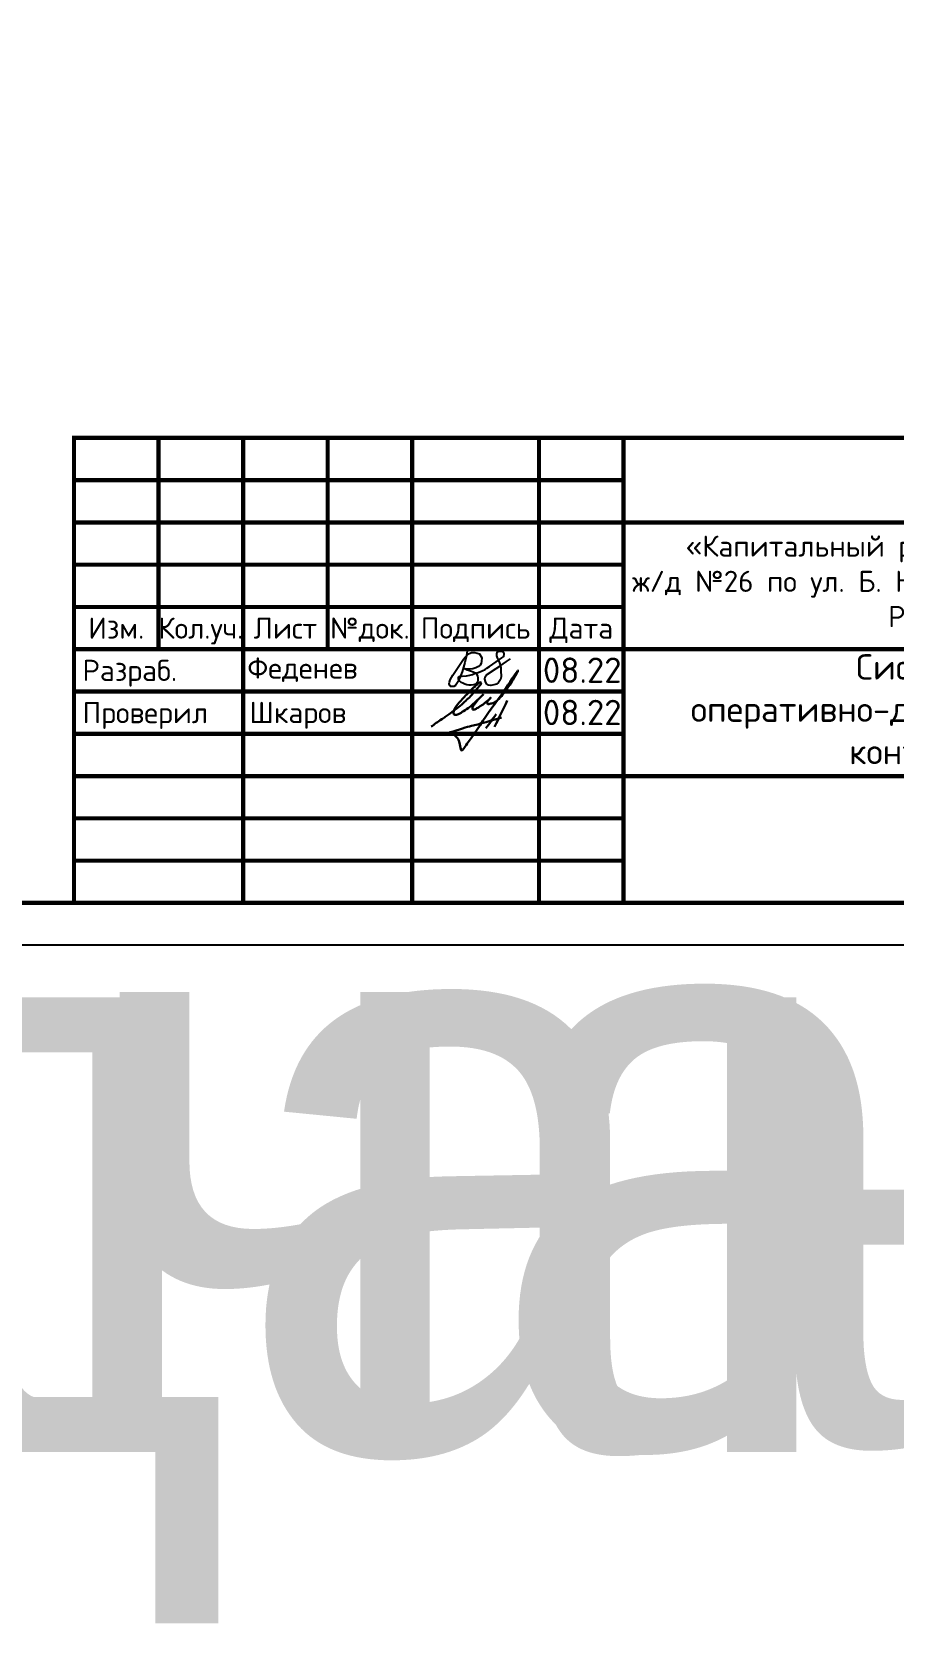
# Model space of a CAD drawing. Header units: millimetres. Extents: x -112426 to 8831, y 1218 to 38707.
# Drawn here: x 2837.6 to 2939.5, y 2192.2 to 2381.2 of the extents above; entities that cross this region are included whole.
import ezdxf
from ezdxf.enums import TextEntityAlignment as Align

# ---------------------------------------------------------------- set-up
doc = ezdxf.new("R2018")
doc.units = ezdxf.units.MM
doc.layers.add('Размерный', color=4, linetype='Continuous', lineweight=30)
doc.layers.add('Размеры на чертеже', color=250, linetype='Continuous', lineweight=25)
doc.layers.add('рамка', color=7, linetype='Continuous')
doc.styles.add('-ISOCPEUR-', font='isocpeur.ttf')
doc.styles.get("Standard").update_dxf_attribs({"font": 'arial.ttf'})

# ---------------------------------------------------------------- blocks, each defined once
blk = doc.blocks.new('*U168')
blk.add_lwpolyline([(0, 0), (420, 0), (420, -297), (0, -297)], close=True)
at = {"const_width": 0.5}
blk.add_lwpolyline([(20, -5), (415, -5), (415, -292), (20, -292)], close=True, dxfattribs=at)
for points in [[(230, -292), (230, -237), (415, -237)], [(240, -237), (240, -262)], [(250, -237), (250, -292)], [(260, -237), (260, -262)], [(270, -237), (270, -292)], [(285, -237), (285, -292)], [(295, -237), (295, -292)], [(230, -242), (295, -242)], [(230, -247), (295, -247)], [(295, -247), (415, -247)], [(230, -252), (295, -252)], [(230, -257), (295, -257)], [(230, -262), (415, -262)], [(230, -267), (295, -267)], [(230, -272), (295, -272)], [(230, -277), (295, -277)], [(295, -277), (415, -277)], [(230, -282), (295, -282)], [(230, -287), (295, -287)]]:
    blk.add_lwpolyline(points, dxfattribs=at)
at = {"style": '-ISOCPEUR-'}
for s, p in [('Изм.', (235, -259.5)), ('Кол.уч.', (245, -259.5)), ('Лист', (255, -259.5)), ('№док.', (265, -259.5)), ('Подпись', (277.5, -259.5)), ('Дата', (290, -259.5))]:
    blk.add_text(s, height=2.5, dxfattribs=at).set_placement(p, align=Align.MIDDLE_CENTER)
for s, p in [('Разраб.', (231, -264.5)), ('Проверил', (231, -269.5))]:
    blk.add_text(s, height=2.5, dxfattribs=at).set_placement(p, align=Align.MIDDLE_LEFT)
for s, insert, char_height, width, attachment_point in [('\\pxi1.28618,qc;{\\C7;«Капитальный ремонт (реконструкция) тепловых сетей от УП у ж/д №26 по ул. Б. Новикова до ТК-8018 ул. Расплетина, д 7 в ГО г. Рыбинск Ярославской области».}', (296.05, -248.55), 2.5, 110.5288, 1), ('Система оперативно-дистанционного контроля ', (330, -269.5), 3, 70, 5)]:
    blk.add_mtext(s, dxfattribs=dict(at, insert=insert, char_height=char_height, width=width, attachment_point=attachment_point))
blk.add_attdef('РАЗРАБОТАЛ', text='', height=2.5, dxfattribs=at).set_placement((250.5, -264.22), align=Align.MIDDLE_LEFT)
at = {"style": '-ISOCPEUR-', "flags": 8}
for tag, height, p in [('ДАТА', 2.5, (290.07, -264.4)), ('ДАТА1', 2.5, (290.07, -269.4)), ('ЛИСТ', 3, (386.39, -271.92)), ('ЛИСТОВ', 3, (403.89, -271.92)), ('ФОРМАТ', 3, (380.97, -294.75))]:
    blk.add_attdef(tag, text='', height=height, dxfattribs=at).set_placement(p, align=Align.MIDDLE_CENTER)
at = {"style": '-ISOCPEUR-'}
blk.add_attdef('ПРОВЕРИЛ', (250.75, -270.73), '', height=2.5, dxfattribs=at)
at = {"lineweight": 30, "flags": 104}
blk.add_attdef('ИМЯ_ЧЕРТЕЖА', text='', height=3, dxfattribs=at).set_placement((333.63, -284.13), align=Align.MIDDLE_CENTER)
blk = doc.blocks.new('подпись')
at = {"lineweight": 30}
for points in [[(-0.82, -1.23), (-0.21, -0.8), (0.43, -0.36), (0.86, -0.08), (1.32, 0.25), (2, 0.77), (2.8, 1.4), (3.27, 1.83), (3.84, 2.36), (4.46, 3.07), (5.01, 3.73), (5.08, 3.95), (5.01, 4.03), (4.91, 4), (4.76, 3.88), (4.33, 3.49), (3.4, 2.58), (2.34, 1.43), (1.83, 0.48), (1.87, 0.23), (1.99, 0.16), (2.17, 0.16), (2.41, 0.25), (3.02, 0.6), (3.71, 1.09), (4.34, 1.62), (5.32, 2.55), (4.75, 1.98), (4.27, 1.36), (4.08, 1.05), (4.07, 0.85), (4.11, 0.78), (4.25, 0.78), (4.42, 0.84), (4.78, 1.05), (5.16, 1.3), (5.47, 1.51), (5.72, 1.73), (6.05, 1.99), (6.23, 2.18), (5.94, 1.88), (5.8, 1.63), (5.8, 1.5), (5.89, 1.44), (6.13, 1.46), (6.57, 1.6), (6.9, 1.79), (7.5, 2.39), (8.04, 3.08), (8.61, 3.92), (9.15, 4.76), (9.43, 5.33), (8, 3.26), (6.29, 0.88), (3.58, -3.07), (3.05, -3.8), (2.85, -4.05), (2.49, -2.98), (2.12, -2.39), (1.3, -1.96), (1.02, -2.03), (2.91, -1.44), (4.7, -0.96), (7.51, -0.15)], [(6.86, 0.23), (5.67, -1.43)], [(8.19, 1.85), (6.68, -1.27)]]:
    blk.add_spline(points, degree=3, dxfattribs=at)
blk = doc.blocks.new('Подпись Леха')
at = {"layer": 'рамка'}
blk.add_blockref('подпись', (2.7, 0.11), dxfattribs=at)

msp = doc.modelspace()

# ---------------------------------------------------------------- linework, layer by layer
msp.add_lwpolyline([(2889.043, 2308.026), (2888.943, 2307.504), (2888.734, 2306.647), (2888.417, 2305.566), (2887.953, 2304.406), (2887.635, 2303.935), (2887.441, 2303.836), (2887.247, 2303.811), (2887.058, 2303.836), (2886.962, 2303.947), (2886.913, 2304.131), (2886.918, 2304.339), (2887.015, 2304.6), (2887.318, 2305.16), (2888.592, 2307.074), (2889.089, 2307.648), (2889.538, 2307.842), (2889.919, 2307.834), (2890.485, 2307.671), (2890.749, 2307.198), (2890.725, 2306.811), (2890.668, 2306.548), (2890.552, 2306.363), (2890.348, 2306.179), (2890.037, 2306.024), (2889.678, 2305.922), (2889.367, 2305.864), (2889.1, 2305.873), (2888.843, 2305.883), (2888.605, 2305.995), (2888.548, 2306.012), (2888.804, 2305.901), (2889.011, 2305.812), (2889.202, 2305.744), (2889.523, 2305.653), (2889.748, 2305.546), (2889.958, 2305.447), (2890.096, 2305.351), (2890.247, 2305.081), (2890.271, 2304.831), (2890.294, 2304.583), (2890.239, 2304.339), (2890.044, 2304.12), (2889.802, 2304.011), (2889.505, 2303.979), (2889.216, 2303.995), (2888.972, 2304.008), (2888.747, 2304.112), (2888.509, 2304.222), (2888.325, 2304.307), (2888.216, 2304.409), (2888.077, 2304.538), (2887.993, 2304.749), (2887.998, 2304.939), (2888.11, 2305.003), (2888.443, 2305.037), (2888.943, 2305.089), (2889.352, 2305.174), (2889.645, 2305.235), (2889.895, 2305.345), (2890.33, 2305.501), (2890.804, 2305.663), (2891.166, 2305.834), (2891.366, 2305.976), (2891.665, 2306.187), (2892.063, 2306.469), (2892.447, 2306.74), (2892.744, 2306.951), (2893.109, 2307.209), (2893.363, 2307.389), (2893.416, 2307.633), (2893.361, 2307.836), (2893.189, 2307.946), (2892.939, 2307.961), (2892.688, 2307.93), (2892.537, 2307.837), (2892.483, 2307.656), (2892.512, 2307.455), (2892.586, 2307.235), (2892.762, 2306.839), (2892.953, 2306.291), (2893.002, 2306.027), (2893.016, 2305.709), (2893.033, 2304.973), (2892.986, 2304.636), (2892.743, 2304.315), (2892.5, 2304.103), (2892.186, 2304.009), (2891.842, 2303.962), (2891.536, 2304.001), (2891.301, 2304.15), (2891.175, 2304.409), (2891.105, 2304.706), (2891.144, 2304.988), (2891.309, 2305.208), (2892.453, 2305.944), (2892.884, 2306.249), (2893.691, 2306.774), (2894.165, 2307.082)])

# ---------------------------------------------------------------- block references
msp.add_blockref('Подпись Леха', (2882.883, 2300.201))
at = {"layer": 'Размеры на чертеже', "lineweight": 90}
ref = msp.add_blockref('*U168', (2612.527, 2570.232), dxfattribs=at)
ref.add_attrib('РАЗРАБОТАЛ', 'Феденев', dxfattribs={"layer": '0', "height": 2.5, "style": '-ISOCPEUR-'}).set_placement((2863.028, 2306.008), align=Align.MIDDLE_LEFT)
ref.add_attrib('ПРОВЕРИЛ', 'Шкаров', (2863.276, 2299.503), dxfattribs={"layer": '0', "height": 2.5, "style": '-ISOCPEUR-'})
ref = msp.add_blockref('*U168', (1684.612, 2568.059), dxfattribs=at)
lines = msp.add_mtext('Общие данные (начало)', dxfattribs={"layer": '0', "insert": (2018.239, 2283.934), "char_height": 70, "attachment_point": 1})
ref.add_attrib('ИМЯ_ЧЕРТЕЖА', '', (2018.239, 2283.934), dxfattribs={"flags": 104}).embed_mtext(lines)
ref = msp.add_blockref('*U168', (2139.152, 2567.428), dxfattribs=at)
lines = msp.add_mtext('Общие данные (окончание)', dxfattribs={"layer": '0', "insert": (2472.779, 2283.303), "char_height": 70, "attachment_point": 1})
ref.add_attrib('ИМЯ_ЧЕРТЕЖА', '', (2472.779, 2283.303), dxfattribs={"flags": 104}).embed_mtext(lines)

# ---------------------------------------------------------------- texts
at = {"layer": 'Размерный', "color": 0, "style": '-ISOCPEUR-'}
for p in [(2897.983, 2304.255), (2897.983, 2299.255)]:
    msp.add_text('08.22', height=3, dxfattribs=at).set_placement(p)

doc.saveas('drawing.dxf')
